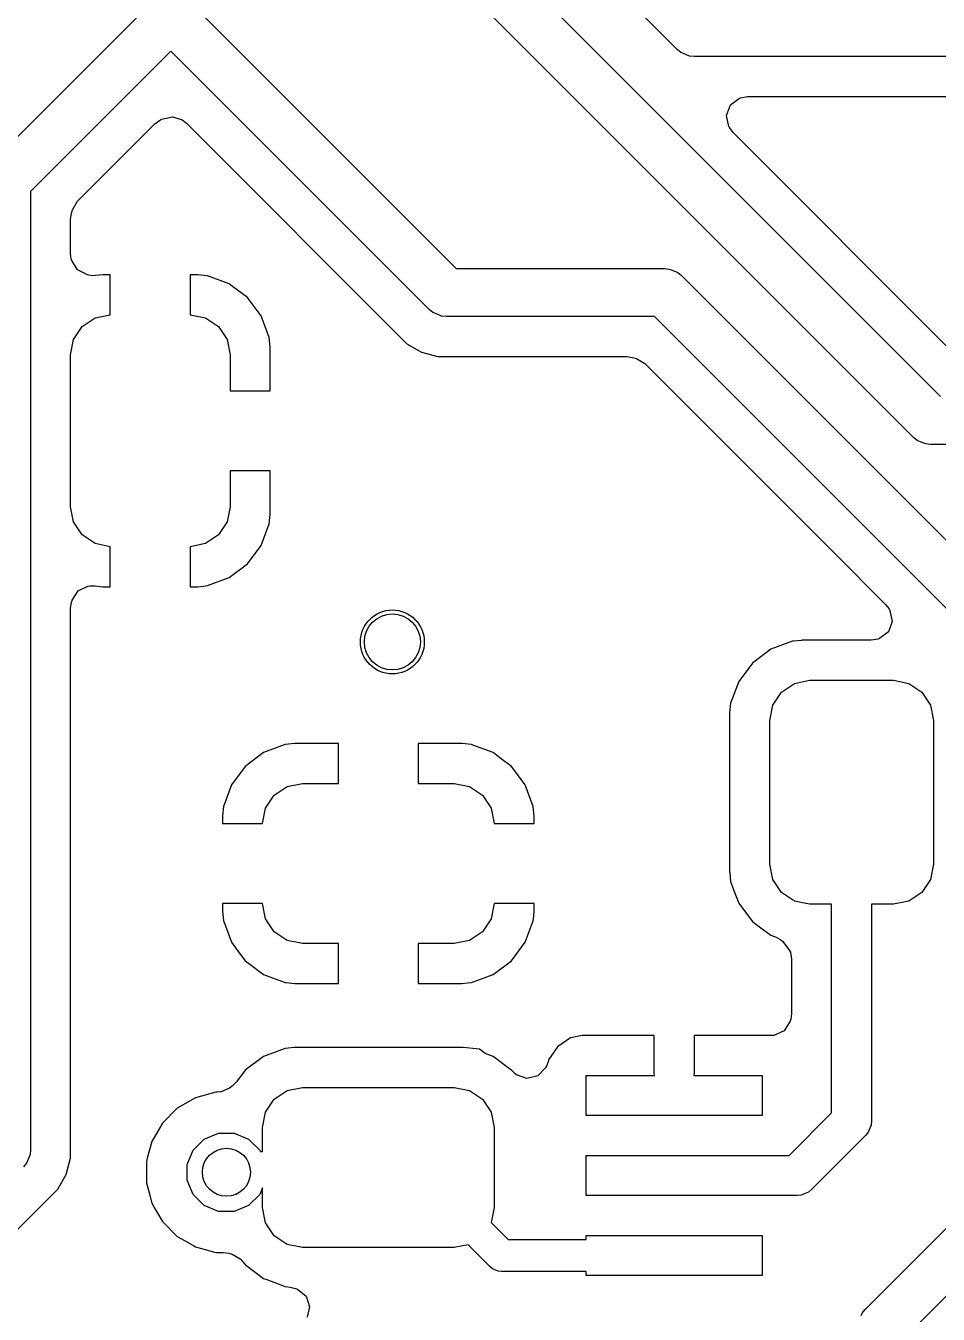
# Model space of a CAD drawing. Header units: inches. Extents: x 0.01 to 5.35, y 0.01 to 3.37.
# Drawn here: x 1.3103 to 1.5349, y 0.9464 to 1.2635 of the extents above; entities that cross this region are included whole.
import ezdxf

# ---------------------------------------------------------------- set-up
doc = ezdxf.new("R2010")
doc.units = ezdxf.units.IN
doc.header["$MEASUREMENT"] = 0
doc.layers.add('BLACK', color=250, linetype='CONTINUOUS')

msp = doc.modelspace()

# ---------------------------------------------------------------- linework, layer by layer
at = {"layer": 'BLACK', "linetype": 'CONTINUOUS'}
for p, q in [((1.34098, 1.36677), (1.53547, 1.17228)), ((1.52885, 1.1622), (1.3309, 1.36015)), ((1.47066, 1.25768), (1.3939, 1.33445)), ((1.35021, 1.26981), (1.41626, 1.20376)), ((1.30137, 1.22932), (1.33768, 1.26564)), ((1.34603, 1.25729), (1.31145, 1.2227)), ((1.40964, 1.19368), (1.34603, 1.25729)), ((1.47155, 1.25695), (1.47066, 1.25768)), ((1.4728, 1.25643), (1.47155, 1.25695)), ((1.47368, 1.25607), (1.4728, 1.25643)), ((1.47483, 1.25595), (1.47368, 1.25607)), ((1.95713, 1.25595), (1.47483, 1.25595)), ((1.48281, 1.24145), (1.48377, 1.24403)), ((1.48377, 1.24403), (1.48597, 1.24568)), ((1.48597, 1.24568), (1.48613, 1.24573)), ((1.48613, 1.24573), (1.48626, 1.24578)), ((1.48626, 1.24578), (1.48796, 1.24609)), ((1.48796, 1.24609), (1.75499, 1.24609)), ((1.34209, 1.23939), (1.3432, 1.24022)), ((1.3432, 1.24022), (1.34374, 1.24052)), ((1.34374, 1.24052), (1.34643, 1.2411)), ((1.34643, 1.2411), (1.3465, 1.2411)), ((1.3465, 1.2411), (1.34879, 1.24033)), ((1.34879, 1.24033), (1.34904, 1.24017)), ((1.34904, 1.24017), (1.34986, 1.23952)), ((1.48339, 1.23876), (1.48281, 1.24145)), ((1.32303, 1.22034), (1.34209, 1.23939)), ((1.34986, 1.23952), (1.40413, 1.18524)), ((1.48349, 1.23859), (1.48339, 1.23876)), ((1.48361, 1.23837), (1.48349, 1.23859)), ((1.48444, 1.23726), (1.48361, 1.23837)), ((1.53783, 1.18387), (1.48444, 1.23726)), ((1.31145, 1.2227), (1.31145, 0.98686)), ((1.32154, 1.21737), (1.3218, 1.21826)), ((1.3218, 1.21826), (1.32303, 1.22034)), ((1.32131, 1.21589), (1.32151, 1.21727)), ((1.32131, 1.20749), (1.32131, 1.21589)), ((1.32151, 1.21727), (1.32154, 1.21737)), ((1.32148, 1.20619), (1.32131, 1.20749)), ((1.32162, 1.20571), (1.32148, 1.20619)), ((1.323, 1.20343), (1.32162, 1.20571)), ((1.32546, 1.2022), (1.323, 1.20343)), ((1.32577, 1.20214), (1.32546, 1.2022)), ((1.32671, 1.20197), (1.32577, 1.20214)), ((1.32577, 1.20214), (1.32577, 1.20214)), ((1.32922, 1.20224), (1.32671, 1.20197)), ((1.3311, 1.20224), (1.32922, 1.20224)), ((1.3311, 1.1924), (1.3311, 1.20224)), ((1.35267, 1.20224), (1.35079, 1.20224)), ((1.35079, 1.20224), (1.35079, 1.1924)), ((1.35501, 1.20199), (1.35267, 1.20224)), ((1.35267, 1.20224), (1.35267, 1.20224)), ((1.36032, 1.20001), (1.35501, 1.20199)), ((1.35501, 1.20199), (1.35501, 1.20199)), ((1.41626, 1.20376), (1.46754, 1.20376)), ((1.46754, 1.20376), (1.4687, 1.20365)), ((1.4687, 1.20365), (1.469, 1.20352)), ((1.469, 1.20352), (1.47082, 1.20277)), ((1.47082, 1.20277), (1.47172, 1.20203)), ((1.47172, 1.20203), (1.55569, 1.11807)), ((1.36119, 1.19936), (1.36032, 1.20001)), ((1.36032, 1.20001), (1.36032, 1.20001)), ((1.36032, 1.20001), (1.36032, 1.20001)), ((1.36485, 1.19662), (1.36119, 1.19936)), ((1.36528, 1.19605), (1.36485, 1.19662)), ((1.36485, 1.19662), (1.36485, 1.19662)), ((1.36824, 1.19209), (1.36528, 1.19605)), ((1.32734, 1.19165), (1.3311, 1.1924)), ((1.35079, 1.1924), (1.35455, 1.19165)), ((1.41053, 1.19295), (1.40964, 1.19368)), ((1.41197, 1.19235), (1.41053, 1.19295)), ((1.32201, 1.18633), (1.32414, 1.18952)), ((1.32414, 1.18952), (1.32734, 1.19165)), ((1.35455, 1.19165), (1.35775, 1.18952)), ((1.35775, 1.18952), (1.35988, 1.18633)), ((1.37022, 1.18679), (1.36824, 1.19209)), ((1.36824, 1.19209), (1.36824, 1.19209)), ((1.41266, 1.19207), (1.41197, 1.19235)), ((1.41381, 1.19195), (1.41266, 1.19207)), ((1.4651, 1.19195), (1.41381, 1.19195)), ((1.54561, 1.11144), (1.4651, 1.19195)), ((1.32126, 1.18256), (1.32201, 1.18633)), ((1.35988, 1.18633), (1.36063, 1.18256)), ((1.37047, 1.18444), (1.37022, 1.18679)), ((1.37022, 1.18679), (1.37022, 1.18679)), ((1.37022, 1.18679), (1.37022, 1.18679)), ((1.37047, 1.1737), (1.37047, 1.18444)), ((1.37047, 1.18444), (1.37047, 1.18444)), ((1.37047, 1.18444), (1.37047, 1.18444)), ((1.40413, 1.18524), (1.40773, 1.18317)), ((1.40773, 1.18317), (1.41174, 1.18209)), ((1.32126, 1.14516), (1.32126, 1.18256)), ((1.36063, 1.18256), (1.36063, 1.1737)), ((1.41174, 1.18209), (1.41589, 1.18209)), ((1.41589, 1.18209), (1.45829, 1.18209)), ((1.45829, 1.18209), (1.45966, 1.18189)), ((1.45966, 1.18189), (1.46066, 1.1816)), ((1.46066, 1.1816), (1.46273, 1.18037)), ((1.46273, 1.18037), (1.49643, 1.14667)), ((1.36063, 1.1737), (1.37047, 1.1737)), ((1.52974, 1.16147), (1.52885, 1.1622)), ((1.53072, 1.16106), (1.52974, 1.16147)), ((1.53187, 1.16059), (1.53072, 1.16106)), ((1.53302, 1.16047), (1.53187, 1.16059)), ((1.61769, 1.16047), (1.53302, 1.16047)), ((1.37047, 1.15402), (1.36063, 1.15402)), ((1.36063, 1.15402), (1.36063, 1.14516)), ((1.37047, 1.14327), (1.37047, 1.15402)), ((1.32201, 1.14139), (1.32126, 1.14516)), ((1.36063, 1.14516), (1.35988, 1.14139)), ((1.49643, 1.14667), (1.50928, 1.13382)), ((1.37022, 1.14093), (1.37031, 1.14178)), ((1.37031, 1.14178), (1.37047, 1.14327)), ((1.37047, 1.14327), (1.37047, 1.14327)), ((1.32414, 1.1382), (1.32201, 1.14139)), ((1.35988, 1.14139), (1.35775, 1.1382)), ((1.36824, 1.13563), (1.37022, 1.14093)), ((1.37022, 1.14093), (1.37022, 1.14093)), ((1.32734, 1.13606), (1.32414, 1.1382)), ((1.3311, 1.13531), (1.32734, 1.13606)), ((1.3311, 1.12547), (1.3311, 1.13531)), ((1.35455, 1.13606), (1.35079, 1.13531)), ((1.35079, 1.13531), (1.35079, 1.12547)), ((1.35775, 1.1382), (1.35455, 1.13606)), ((1.36485, 1.13109), (1.36824, 1.13563)), ((1.36824, 1.13563), (1.36824, 1.13563)), ((1.50928, 1.13382), (1.52199, 1.12111)), ((1.36032, 1.1277), (1.36485, 1.13109)), ((1.36485, 1.13109), (1.36485, 1.13109)), ((1.35501, 1.12572), (1.36032, 1.1277)), ((1.36032, 1.1277), (1.36032, 1.1277)), ((1.32167, 1.12211), (1.32316, 1.12443)), ((1.32316, 1.12443), (1.32557, 1.12556)), ((1.32557, 1.12556), (1.32607, 1.12564)), ((1.32607, 1.12564), (1.32737, 1.12567)), ((1.32737, 1.12567), (1.32922, 1.12547)), ((1.32922, 1.12547), (1.32922, 1.12547)), ((1.32922, 1.12547), (1.32922, 1.12547)), ((1.32922, 1.12547), (1.32922, 1.12547)), ((1.32922, 1.12547), (1.3311, 1.12547)), ((1.35079, 1.12547), (1.35267, 1.12547)), ((1.35267, 1.12547), (1.35408, 1.12562)), ((1.35267, 1.12547), (1.35267, 1.12547)), ((1.35267, 1.12547), (1.35267, 1.12547)), ((1.35408, 1.12562), (1.35501, 1.12572)), ((1.35501, 1.12572), (1.35501, 1.12572)), ((1.32131, 1.12019), (1.32151, 1.12156)), ((1.32131, 1.06905), (1.32131, 1.12019)), ((1.32151, 1.12156), (1.32167, 1.12211)), ((1.52199, 1.12111), (1.52283, 1.12)), ((1.52283, 1.12), (1.52304, 1.11961)), ((1.52304, 1.11961), (1.52362, 1.11692)), ((1.52362, 1.11692), (1.52266, 1.11434)), ((1.52266, 1.11434), (1.52046, 1.11269)), ((1.49374, 1.11005), (1.48921, 1.10665)), ((1.49905, 1.11203), (1.49374, 1.11005)), ((1.49374, 1.11005), (1.49374, 1.11005)), ((1.49374, 1.11005), (1.49374, 1.11005)), ((1.49931, 1.11206), (1.49905, 1.11203)), ((1.50126, 1.11226), (1.49931, 1.11206)), ((1.50132, 1.11227), (1.50126, 1.11226)), ((1.5014, 1.11228), (1.50132, 1.11227)), ((1.51847, 1.11228), (1.5014, 1.11228)), ((1.52018, 1.11259), (1.51847, 1.11228)), ((1.52046, 1.11269), (1.52018, 1.11259)), ((1.52046, 1.11269), (1.52046, 1.11269)), ((1.48921, 1.10665), (1.48581, 1.10212)), ((1.48921, 1.10665), (1.48921, 1.10665)), ((1.48921, 1.10665), (1.48921, 1.10665)), ((1.48581, 1.10212), (1.48383, 1.09681)), ((1.48581, 1.10212), (1.48581, 1.10212)), ((1.49632, 1.09953), (1.49952, 1.10167)), ((1.49952, 1.10167), (1.50328, 1.10242)), ((1.50328, 1.10242), (1.52395, 1.10242)), ((1.52395, 1.10242), (1.52772, 1.10167)), ((1.52772, 1.10167), (1.53091, 1.09953)), ((1.49419, 1.09634), (1.49632, 1.09953)), ((1.53091, 1.09953), (1.53305, 1.09634)), ((1.48383, 1.09681), (1.48358, 1.09446)), ((1.48358, 1.09446), (1.48358, 1.09446)), ((1.48358, 1.09446), (1.48358, 1.05526)), ((1.49344, 1.09257), (1.49419, 1.09634)), ((1.53305, 1.09634), (1.5338, 1.09257)), ((1.49344, 1.05714), (1.49344, 1.09257)), ((1.5338, 1.09257), (1.5338, 1.05714)), ((1.36885, 1.08462), (1.36432, 1.08123)), ((1.37416, 1.0866), (1.36885, 1.08462)), ((1.36885, 1.08462), (1.36885, 1.08462)), ((1.3765, 1.08685), (1.37416, 1.0866)), ((1.37416, 1.0866), (1.37416, 1.0866)), ((1.38724, 1.08685), (1.3765, 1.08685)), ((1.38724, 1.07701), (1.38724, 1.08685)), ((1.41767, 1.08685), (1.40693, 1.08685)), ((1.40693, 1.08685), (1.40693, 1.07701)), ((1.42001, 1.0866), (1.41767, 1.08685)), ((1.41767, 1.08685), (1.41767, 1.08685)), ((1.42032, 1.08648), (1.42001, 1.0866)), ((1.42001, 1.0866), (1.42001, 1.0866)), ((1.42532, 1.08462), (1.42032, 1.08648)), ((1.427, 1.08336), (1.42532, 1.08462)), ((1.42532, 1.08462), (1.42532, 1.08462)), ((1.42985, 1.08123), (1.427, 1.08336)), ((1.36432, 1.08123), (1.36093, 1.0767)), ((1.36432, 1.08123), (1.36432, 1.08123)), ((1.43019, 1.08077), (1.42985, 1.08123)), ((1.42985, 1.08123), (1.42985, 1.08123)), ((1.43324, 1.0767), (1.43019, 1.08077)), ((1.36093, 1.0767), (1.35895, 1.07139)), ((1.36093, 1.0767), (1.36093, 1.0767)), ((1.37143, 1.07413), (1.37462, 1.07626)), ((1.37462, 1.07626), (1.37839, 1.07701)), ((1.37839, 1.07701), (1.38724, 1.07701)), ((1.40693, 1.07701), (1.41579, 1.07701)), ((1.41579, 1.07701), (1.41955, 1.07626)), ((1.41955, 1.07626), (1.42275, 1.07413)), ((1.43522, 1.07139), (1.43324, 1.0767)), ((1.43324, 1.0767), (1.43324, 1.0767)), ((1.36929, 1.07093), (1.37143, 1.07413)), ((1.42275, 1.07413), (1.42488, 1.07093)), ((1.32131, 1.0456), (1.32131, 1.06905)), ((1.35895, 1.07139), (1.3587, 1.06905)), ((1.3587, 1.06905), (1.3587, 1.06717)), ((1.3587, 1.06905), (1.3587, 1.06905)), ((1.35895, 1.07139), (1.35895, 1.07139)), ((1.36854, 1.06717), (1.36929, 1.07093)), ((1.42488, 1.07093), (1.42563, 1.06717)), ((1.43547, 1.06905), (1.43522, 1.07139)), ((1.43522, 1.07139), (1.43522, 1.07139)), ((1.43522, 1.07139), (1.43522, 1.07139)), ((1.43547, 1.06717), (1.43547, 1.06905)), ((1.43547, 1.06905), (1.43547, 1.06905)), ((1.43547, 1.06905), (1.43547, 1.06905)), ((1.43547, 1.06905), (1.43547, 1.06905)), ((1.3587, 1.06717), (1.36854, 1.06717)), ((1.42563, 1.06717), (1.43547, 1.06717)), ((1.49419, 1.05338), (1.49344, 1.05714)), ((1.5338, 1.05714), (1.53305, 1.05338)), ((1.48358, 1.05526), (1.48358, 1.05518)), ((1.48358, 1.05518), (1.48359, 1.05512)), ((1.48359, 1.05512), (1.48383, 1.05291)), ((1.48383, 1.05291), (1.4849, 1.05005)), ((1.49632, 1.05018), (1.49419, 1.05338)), ((1.53305, 1.05338), (1.53091, 1.05018)), ((1.4849, 1.05005), (1.48581, 1.0476)), ((1.49952, 1.04805), (1.49632, 1.05018)), ((1.53091, 1.05018), (1.52772, 1.04805)), ((1.36854, 1.04748), (1.3587, 1.04748)), ((1.3587, 1.04748), (1.3587, 1.0456)), ((1.36929, 1.04371), (1.36854, 1.04748)), ((1.42563, 1.04748), (1.42488, 1.04371)), ((1.43547, 1.04748), (1.42563, 1.04748)), ((1.43547, 1.0456), (1.43547, 1.04748)), ((1.48581, 1.0476), (1.48581, 1.0476)), ((1.48581, 1.0476), (1.48716, 1.0458)), ((1.50328, 1.0473), (1.49952, 1.04805)), ((1.5087, 1.0473), (1.50328, 1.0473)), ((1.5087, 0.99597), (1.5087, 1.0473)), ((1.52395, 1.0473), (1.51854, 1.0473)), ((1.51854, 1.0473), (1.51854, 0.99393)), ((1.52772, 1.04805), (1.52395, 1.0473)), ((1.32131, 0.98893), (1.32131, 1.0456)), ((1.3587, 1.0456), (1.35895, 1.04325)), ((1.37143, 1.04052), (1.36929, 1.04371)), ((1.42488, 1.04371), (1.42275, 1.04052)), ((1.43522, 1.04325), (1.43534, 1.04434)), ((1.43534, 1.04434), (1.43547, 1.0456)), ((1.43547, 1.0456), (1.43547, 1.0456)), ((1.48716, 1.0458), (1.48921, 1.04307)), ((1.35895, 1.04325), (1.35895, 1.04325)), ((1.35895, 1.04325), (1.35943, 1.04197)), ((1.35943, 1.04197), (1.36093, 1.03795)), ((1.37462, 1.03839), (1.37143, 1.04052)), ((1.42275, 1.04052), (1.41955, 1.03839)), ((1.43324, 1.03795), (1.43522, 1.04325)), ((1.43522, 1.04325), (1.43522, 1.04325)), ((1.48921, 1.04307), (1.48921, 1.04307)), ((1.48921, 1.04307), (1.49005, 1.04243)), ((1.49005, 1.04243), (1.49374, 1.03967)), ((1.36093, 1.03795), (1.36093, 1.03795)), ((1.36093, 1.03795), (1.3622, 1.03625)), ((1.37839, 1.03764), (1.37462, 1.03839)), ((1.38724, 1.03764), (1.37839, 1.03764)), ((1.38724, 1.0278), (1.38724, 1.03764)), ((1.41579, 1.03764), (1.40693, 1.03764)), ((1.40693, 1.03764), (1.40693, 1.0278)), ((1.41955, 1.03839), (1.41579, 1.03764)), ((1.42985, 1.03342), (1.43324, 1.03795)), ((1.43324, 1.03795), (1.43324, 1.03795)), ((1.49374, 1.03967), (1.49374, 1.03967)), ((1.49374, 1.03967), (1.49374, 1.03967)), ((1.49374, 1.03967), (1.49374, 1.03967)), ((1.49374, 1.03967), (1.495, 1.0392)), ((1.495, 1.0392), (1.49622, 1.03853)), ((1.49622, 1.03853), (1.49671, 1.03817)), ((1.49671, 1.03817), (1.49836, 1.03596)), ((1.3622, 1.03625), (1.36432, 1.03342)), ((1.49836, 1.03596), (1.49853, 1.03552)), ((1.49853, 1.03552), (1.49883, 1.03381)), ((1.36432, 1.03342), (1.36432, 1.03342)), ((1.36432, 1.03342), (1.36515, 1.0328)), ((1.36515, 1.0328), (1.36885, 1.03003)), ((1.42532, 1.03003), (1.42985, 1.03342)), ((1.42985, 1.03342), (1.42985, 1.03342)), ((1.49883, 1.03381), (1.49883, 1.0204)), ((1.36885, 1.03003), (1.36885, 1.03003)), ((1.36885, 1.03003), (1.37416, 1.02805)), ((1.37416, 1.02805), (1.37416, 1.02805)), ((1.37416, 1.02805), (1.37443, 1.02802)), ((1.37443, 1.02802), (1.3765, 1.0278)), ((1.3765, 1.0278), (1.3765, 1.0278)), ((1.3765, 1.0278), (1.3765, 1.0278)), ((1.3765, 1.0278), (1.38724, 1.0278)), ((1.40693, 1.0278), (1.41767, 1.0278)), ((1.41767, 1.0278), (1.41908, 1.02795)), ((1.41767, 1.0278), (1.41767, 1.0278)), ((1.41767, 1.0278), (1.41767, 1.0278)), ((1.41908, 1.02795), (1.42001, 1.02805)), ((1.42001, 1.02805), (1.42532, 1.03003)), ((1.42001, 1.02805), (1.42001, 1.02805)), ((1.42532, 1.03003), (1.42532, 1.03003)), ((1.49848, 1.0185), (1.497, 1.01619)), ((1.49864, 1.01902), (1.49848, 1.0185)), ((1.49883, 1.0204), (1.49864, 1.01902)), ((1.44684, 1.01491), (1.44443, 1.01443)), ((1.4473, 1.015), (1.44684, 1.01491)), ((1.465, 1.015), (1.4473, 1.015)), ((1.465, 1.00564), (1.465, 1.015)), ((1.49254, 1.015), (1.47484, 1.015)), ((1.47484, 1.015), (1.47484, 1.00582)), ((1.49278, 1.01498), (1.49254, 1.015)), ((1.49254, 1.015), (1.49254, 1.015)), ((1.49254, 1.015), (1.49254, 1.015)), ((1.49279, 1.01502), (1.49278, 1.01498)), ((1.49406, 1.01498), (1.49279, 1.01502)), ((1.49449, 1.01504), (1.49406, 1.01498)), ((1.497, 1.01619), (1.49449, 1.01504)), ((1.37415, 1.01181), (1.36884, 1.00983)), ((1.37636, 1.01205), (1.37415, 1.01181)), ((1.37642, 1.01206), (1.37636, 1.01205)), ((1.3765, 1.01207), (1.37642, 1.01206)), ((1.41767, 1.01207), (1.3765, 1.01207)), ((1.3765, 1.01207), (1.3765, 1.01207)), ((1.41779, 1.01207), (1.41767, 1.01207)), ((1.41767, 1.01207), (1.41767, 1.01207)), ((1.41767, 1.01207), (1.41767, 1.01207)), ((1.41798, 1.01203), (1.41779, 1.01207)), ((1.42199, 1.0116), (1.41798, 1.01203)), ((1.44117, 1.01225), (1.439, 1.009)), ((1.44443, 1.01443), (1.44117, 1.01225)), ((1.44443, 1.01443), (1.44443, 1.01443)), ((1.36884, 1.00983), (1.36431, 1.00644)), ((1.36884, 1.00983), (1.36884, 1.00983)), ((1.36884, 1.00983), (1.36884, 1.00983)), ((1.42338, 1.01056), (1.42199, 1.0116)), ((1.42533, 1.00983), (1.42338, 1.01056)), ((1.42941, 1.00678), (1.42533, 1.00983)), ((1.42533, 1.00983), (1.42533, 1.00983)), ((1.42533, 1.00983), (1.42533, 1.00983)), ((1.42533, 1.00983), (1.42533, 1.00983)), ((1.43895, 1.00876), (1.43849, 1.00745)), ((1.439, 1.009), (1.43895, 1.00876)), ((1.36431, 1.00644), (1.36216, 1.00356)), ((1.36431, 1.00644), (1.36431, 1.00644)), ((1.42986, 1.00644), (1.42941, 1.00678)), ((1.42941, 1.00678), (1.42941, 1.00678)), ((1.43011, 1.00619), (1.42986, 1.00644)), ((1.43014, 1.00622), (1.43011, 1.00619)), ((1.43077, 1.0056), (1.43014, 1.00622)), ((1.4311, 1.00536), (1.43077, 1.0056)), ((1.43369, 1.00445), (1.4311, 1.00536)), ((1.4311, 1.00536), (1.4311, 1.00536)), ((1.43828, 1.00706), (1.43637, 1.00508)), ((1.43849, 1.00745), (1.43828, 1.00706)), ((1.46505, 1.00516), (1.465, 1.00564)), ((1.47484, 1.00582), (1.47475, 1.00516)), ((1.36117, 1.00258), (1.36046, 1.00204)), ((1.36216, 1.00356), (1.36117, 1.00258)), ((1.37462, 1.00146), (1.37839, 1.0022)), ((1.37839, 1.0022), (1.41579, 1.0022)), ((1.41579, 1.0022), (1.41955, 1.00146)), ((1.43637, 1.00508), (1.43369, 1.00445)), ((1.44827, 0.99531), (1.44827, 1.00516)), ((1.44827, 1.00516), (1.46505, 1.00516)), ((1.47475, 1.00516), (1.49157, 1.00516)), ((1.49157, 1.00516), (1.49157, 0.99531)), ((1.35208, 0.9997), (1.34759, 0.99711)), ((1.35709, 1.00104), (1.35208, 0.9997)), ((1.35208, 0.9997), (1.35208, 0.9997)), ((1.35739, 1.00104), (1.35709, 1.00104)), ((1.35826, 1.00112), (1.35739, 1.00104)), ((1.3584, 1.00115), (1.35826, 1.00112)), ((1.36046, 1.00204), (1.3584, 1.00115)), ((1.36929, 0.99613), (1.37143, 0.99932)), ((1.37143, 0.99932), (1.37462, 1.00146)), ((1.41955, 1.00146), (1.42275, 0.99932)), ((1.42275, 0.99932), (1.42488, 0.99613)), ((1.51693, 0.94759), (1.57069, 1.00136)), ((1.34759, 0.99711), (1.34392, 0.99344)), ((1.34759, 0.99711), (1.34759, 0.99711)), ((1.34759, 0.99711), (1.34759, 0.99711)), ((1.36854, 0.99236), (1.36929, 0.99613)), ((1.42488, 0.99613), (1.42563, 0.99236)), ((1.4982, 0.98547), (1.5087, 0.99597)), ((1.34392, 0.99344), (1.34132, 0.98894)), ((1.34392, 0.99344), (1.34392, 0.99344)), ((1.34392, 0.99344), (1.34392, 0.99344)), ((1.49157, 0.99531), (1.44827, 0.99531)), ((1.51844, 0.99297), (1.5182, 0.99238)), ((1.51854, 0.99393), (1.51844, 0.99297)), ((1.51844, 0.99297), (1.51844, 0.99297)), ((1.58037, 0.99433), (1.52701, 0.94097)), ((1.3515, 0.98681), (1.35422, 0.98952)), ((1.35422, 0.98952), (1.35776, 0.99099)), ((1.35776, 0.99099), (1.36161, 0.99099)), ((1.36161, 0.99099), (1.36515, 0.98952)), ((1.36515, 0.98952), (1.36787, 0.98681)), ((1.36854, 0.98646), (1.36854, 0.99236)), ((1.42563, 0.99236), (1.42563, 0.97268)), ((1.5171, 0.99045), (1.50372, 0.97707)), ((1.51771, 0.9912), (1.5171, 0.99045)), ((1.5182, 0.99238), (1.51771, 0.9912)), ((1.51771, 0.9912), (1.51771, 0.9912)), ((1.31145, 0.98686), (1.31134, 0.98571)), ((1.32131, 0.98478), (1.32131, 0.98893)), ((1.34132, 0.98894), (1.34021, 0.98478)), ((1.34132, 0.98894), (1.34132, 0.98894)), ((1.34132, 0.98894), (1.34132, 0.98894)), ((1.34132, 0.98894), (1.34132, 0.98894)), ((1.35003, 0.98326), (1.3515, 0.98681)), ((1.36787, 0.98681), (1.36801, 0.98646)), ((1.36801, 0.98646), (1.36854, 0.98646)), ((1.31045, 0.98358), (1.30972, 0.98268)), ((1.31117, 0.9853), (1.31045, 0.98358)), ((1.31134, 0.98571), (1.31117, 0.9853)), ((1.32024, 0.98077), (1.32131, 0.98478)), ((1.34012, 0.98447), (1.33998, 0.98393)), ((1.33998, 0.98393), (1.33998, 0.98393)), ((1.33998, 0.98393), (1.33998, 0.97874)), ((1.34021, 0.98478), (1.34012, 0.98447)), ((1.34012, 0.98447), (1.34012, 0.98447)), ((1.35003, 0.97942), (1.35003, 0.98326)), ((1.44827, 0.97563), (1.44827, 0.98547)), ((1.44827, 0.98547), (1.49157, 0.98547)), ((1.49157, 0.98547), (1.4982, 0.98547)), ((1.31816, 0.97718), (1.32024, 0.98077)), ((1.30422, 0.96324), (1.31816, 0.97718)), ((1.33998, 0.97874), (1.34065, 0.97624)), ((1.3515, 0.97587), (1.35003, 0.97942)), ((1.36854, 0.9775), (1.36787, 0.97587)), ((1.36854, 0.97268), (1.36854, 0.9775)), ((1.50372, 0.97707), (1.50297, 0.97646)), ((1.34065, 0.97624), (1.34132, 0.97373)), ((1.34132, 0.97373), (1.34132, 0.97373)), ((1.34132, 0.97373), (1.34216, 0.97228)), ((1.35422, 0.97315), (1.3515, 0.97587)), ((1.36787, 0.97587), (1.36515, 0.97315)), ((1.46992, 0.97563), (1.44827, 0.97563)), ((1.50024, 0.97563), (1.46992, 0.97563)), ((1.5012, 0.97572), (1.50024, 0.97563)), ((1.50177, 0.97596), (1.5012, 0.97572)), ((1.5012, 0.97572), (1.5012, 0.97572)), ((1.50297, 0.97646), (1.50177, 0.97596)), ((1.50297, 0.97646), (1.50297, 0.97646)), ((1.34216, 0.97228), (1.34216, 0.97228)), ((1.34216, 0.97228), (1.34216, 0.97228)), ((1.34216, 0.97228), (1.34392, 0.96924)), ((1.35776, 0.97169), (1.35422, 0.97315)), ((1.36161, 0.97169), (1.35776, 0.97169)), ((1.36515, 0.97315), (1.36161, 0.97169)), ((1.36929, 0.96891), (1.36854, 0.97268)), ((1.42563, 0.97268), (1.42489, 0.96895)), ((1.34392, 0.96924), (1.34759, 0.96557)), ((1.37143, 0.96572), (1.36929, 0.96891)), ((1.42489, 0.96895), (1.42903, 0.9648)), ((1.34759, 0.96557), (1.34951, 0.96446)), ((1.34951, 0.96446), (1.34951, 0.96446)), ((1.34951, 0.96446), (1.35162, 0.96324)), ((1.37462, 0.96358), (1.37143, 0.96572)), ((1.42903, 0.9648), (1.44827, 0.9648)), ((1.44827, 0.9648), (1.44827, 0.96579)), ((1.44827, 0.96579), (1.49157, 0.96579)), ((1.49157, 0.96579), (1.49157, 0.95594)), ((1.35162, 0.96324), (1.35208, 0.96298)), ((1.35208, 0.96298), (1.35709, 0.96163)), ((1.35709, 0.96163), (1.35889, 0.96163)), ((1.35889, 0.96163), (1.36027, 0.96144)), ((1.36027, 0.96144), (1.36113, 0.96118)), ((1.36113, 0.96118), (1.36308, 0.96007)), ((1.37839, 0.96283), (1.37462, 0.96358)), ((1.41579, 0.96283), (1.37839, 0.96283)), ((1.41919, 0.96351), (1.41579, 0.96283)), ((1.42462, 0.95808), (1.41919, 0.96351)), ((1.36308, 0.96007), (1.36318, 0.95998)), ((1.36318, 0.95998), (1.36376, 0.95933)), ((1.36376, 0.95933), (1.36431, 0.9586)), ((1.36431, 0.9586), (1.36431, 0.9586)), ((1.36431, 0.9586), (1.36435, 0.95857)), ((1.36435, 0.95857), (1.36442, 0.95852)), ((1.36442, 0.95852), (1.36884, 0.9552)), ((1.42521, 0.95759), (1.42462, 0.95808)), ((1.36884, 0.9552), (1.36884, 0.9552)), ((1.36884, 0.9552), (1.36885, 0.9552)), ((1.36885, 0.9552), (1.36963, 0.95491)), ((1.36963, 0.95491), (1.36963, 0.95491)), ((1.36963, 0.95491), (1.36963, 0.95491)), ((1.36963, 0.95491), (1.37415, 0.95322)), ((1.42563, 0.95742), (1.42521, 0.95759)), ((1.42663, 0.957), (1.42563, 0.95742)), ((1.4274, 0.95693), (1.42663, 0.957)), ((1.44827, 0.95693), (1.4274, 0.95693)), ((1.44827, 0.95594), (1.44827, 0.95693)), ((1.49157, 0.95594), (1.44827, 0.95594)), ((1.37415, 0.95322), (1.37537, 0.95309)), ((1.37537, 0.95309), (1.37672, 0.95275)), ((1.37672, 0.95275), (1.37715, 0.95257)), ((1.37715, 0.95257), (1.3793, 0.95084)), ((1.3793, 0.95084), (1.38017, 0.94823)), ((1.38017, 0.94823), (1.37953, 0.94564)), ((1.51594, 0.94609), (1.51619, 0.9467)), ((1.51619, 0.9467), (1.51693, 0.94759))]:
    msp.add_line(p, q, dxfattribs=at)
at = {"layer": 'BLACK'}
for centre, radius in [((1.40054, 1.11186), 0.00787), ((1.35969, 0.98134), 0.00591)]:
    msp.add_circle(centre, radius, dxfattribs=at)
at = {"layer": 'WHITE'}
for centre, radius in [((1.40054, 1.11186), 0.00689), ((1.35969, 0.98134), 0.00591)]:
    msp.add_circle(centre, radius, dxfattribs=at)

doc.saveas('drawing.dxf')
